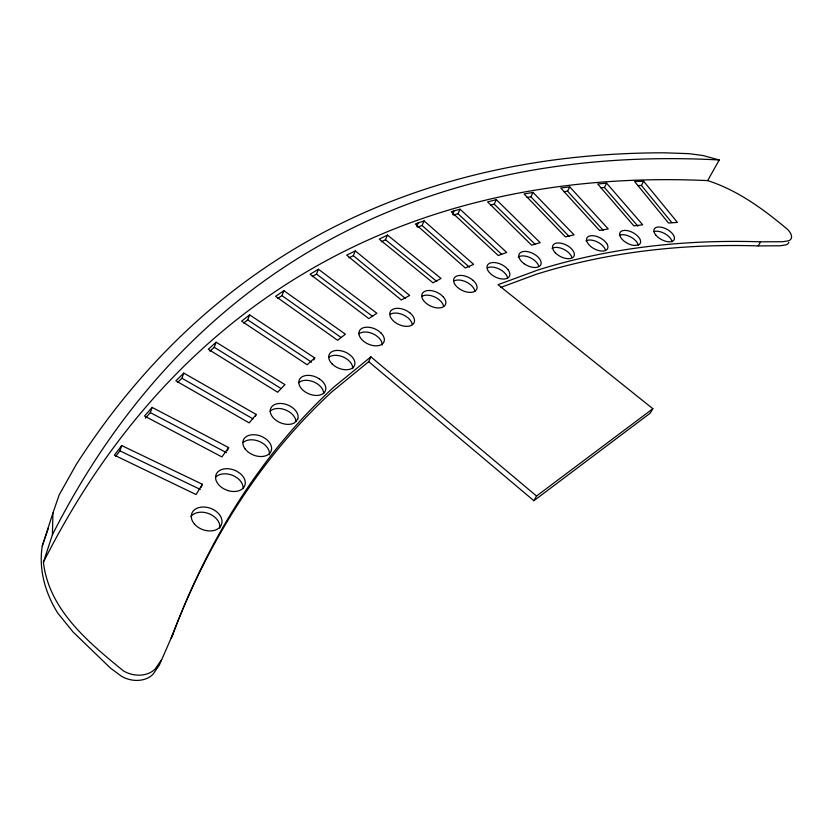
<?xml version="1.0" encoding="UTF-8"?>
<svg xmlns="http://www.w3.org/2000/svg" width="833" height="833" viewBox="0 0 833 833"><rect width="100%" height="100%" fill="white"/><g stroke="black" fill="none" stroke-linecap="round" stroke-linejoin="round"><path stroke-width="1.25" d="M43.42 562.213L52.417 534.744L52.927 513.045L59.164 494.906L76.24 464.512A2400.383 1228.342 57.8 0 1 353.827 217.382L355.066 216.809A2400.008 1228.206 57.8 0 1 664.599 152.814L688.849 153.657L702.875 155.5L719.243 159.967L707.654 180.605A2286.575 1193.689 58 0 0 352.682 247.193L351.474 247.776A2286.866 1193.783 58 0 0 43.41 562.213C48.908 609.985 88.746 642.555 123.544 670.981A24.449 19.138 17.7 0 0 155.167 668.951L161.55 659.746M707.654 180.605C737.788 190.299 763.622 209.312 787.591 229.429A15.171 7.403 30 0 1 788.466 240.82L782.645 241.716L760.612 241.809A1924.095 1006.222 56 0 0 538.097 269.944L498.04 284.709L652.853 408.732L536.535 496.031L370.883 356.836L333.981 386.97A1924.095 1006.222 56 0 0 173.389 632.903L159.405 664.984L153.033 674.189A24.376 19.149 17.6 0 1 121.483 676.261L110.414 668.076L72.919 631.82L57.654 612.942A142.839 106.353 19.5 0 1 42.285 545.907L52.927 513.045M42.285 545.907L48.533 527.695M115.61 456.432L119.89 450.84L121.712 445.572L202.357 484.265L201.138 487.357M145.358 418.208L150.304 412.616L152.158 407.41L228.606 447.592L227.378 450.653M177.523 382.545L181.906 378.234L183.781 373.101L256.2 414.449L255.377 416.469M209.885 351.224L214.227 347.288L216.122 342.217L284.959 384.638L277.628 392.228L208.302 349.287L216.122 342.217M243.705 323.027L247.713 319.872L249.64 314.884L314.739 357.951L313.906 359.918M277.785 298.443L281.939 295.621L283.886 290.707L345.414 334.21L337.584 340.27L275.588 296.329L283.886 290.707M312.302 276.598L316.457 274.067L318.425 269.236L376.86 313.25L368.832 318.602L310.115 274.265L318.425 269.236M173.389 632.903L171.244 638.13A1915.744 1005.275 56.1 0 1 331.826 391.885L368.707 361.668L370.883 356.836M349.006 257.793L353.307 255.669L355.306 250.91L409.669 295.455L401.287 300.005L346.705 255.148L355.306 250.91M381.347 241.799L385.46 239.769L387.48 235.083L441.032 278.451L433.014 282.804L379.254 239.133L387.48 235.083M416.656 226.378L418.197 222.921L424.112 220.912L473.633 264.353L465.293 267.966L415.375 224.015L418.197 222.921M417.333 227.138L422.06 225.514L424.112 220.912M452.548 214.258L454.1 210.853L460.066 209.208L506.714 252.461L498.238 255.512L451.257 211.769L454.1 210.853M453.214 215.06L457.983 213.737L460.066 209.208M490.481 205.105L494.208 204.137L496.322 199.681L540.211 242.674L531.621 245.183L487.628 201.909L496.322 199.681M527.05 197.473L530.881 196.796L533.026 192.413L574.072 234.864L565.388 236.864L524.082 193.964L533.026 192.413M563.702 191.673L567.554 191.205L569.73 186.884L608.257 228.94L599.479 230.46L560.744 187.966L569.73 186.884M600.593 187.789L604.414 187.446L606.622 183.198L642.722 224.816L633.871 225.878L597.698 183.968L606.622 183.198M637.547 185.561L641.431 185.457L643.659 181.261L677.437 222.401L668.514 223.015L634.611 181.5L643.659 181.261M368.707 361.668L533.891 500.727L536.535 496.031M652.853 408.732L650.188 413.189L533.891 500.727M500.643 287.479L535.817 274.432A1915.744 1005.275 56.1 0 1 758.155 245.902L760.612 241.809M202.357 484.265L196.067 494.542L114.36 455.172L121.712 445.572M228.606 447.592L221.922 456.921L144.505 416.042L152.158 407.41M256.2 414.449L249.171 422.893L175.878 380.827L183.781 373.101M314.739 357.951L307.148 364.76L241.622 321.174L249.64 314.884M758.155 245.902L780.177 245.777L785.988 244.86A15.15 7.414 30 0 0 788.872 242.309M119.89 450.84L200.326 489.429M150.304 412.616L226.566 452.704M181.906 378.234L253.013 418.853M214.227 347.288L280.669 388.261M247.713 319.872L311.573 362.157M281.939 295.621L341.197 337.573M316.457 274.067L372.695 316.488M385.46 239.769L436.856 281.471M353.307 255.669L405.525 298.526M422.06 225.514L469.51 267.237M457.983 213.737L501.653 254.336M494.208 204.137L535.234 244.433M530.881 196.796L569.137 236.478M567.554 191.205L603.352 230.397M604.414 187.446L637.901 226.17M641.431 185.457L671.815 222.578M190.986 516.45A15.785 11.36 20.1 0 1 209.125 513.742A15.785 11.36 20.1 0 1 219.766 528.08M215.518 477.319A15.338 10.735 20.8 0 1 234.552 476.268L237.811 478.392A15.338 10.735 20.8 0 1 243.132 488.752M243.017 442.646A14.9 10.163 21.5 0 1 259.948 441.709A14.9 10.163 21.5 0 1 269.392 454.735M270.007 411.387A14.505 9.642 22.1 0 1 285.563 409.94A14.505 9.642 22.1 0 1 295.996 421.717M298.766 382.68A14.119 9.153 22.7 0 1 314.093 382.066L317.29 383.805A14.119 9.153 22.7 0 1 323.693 393.634M328.837 357.232A13.765 8.715 23.3 0 1 343.904 357.326A13.765 8.715 23.3 0 1 352.744 368.675M358.877 333.804A13.422 8.299 23.9 0 1 376.412 335.751L378.932 337.865A13.422 8.299 23.9 0 1 382.201 344.977M390.458 314.156A13.109 7.934 24.5 0 1 405.088 315.801L407.816 317.685A13.109 7.934 24.5 0 1 412.283 324.526M422.248 296.184A12.807 7.591 25 0 1 439.116 299.693L441.292 301.817A12.807 7.591 25 0 1 443.583 306.336M454.412 280.742A12.537 7.268 25.6 0 1 468.406 283.137L470.926 285.011A12.537 7.268 25.6 0 1 474.841 291.498M487.586 267.737A12.276 6.976 26.1 0 1 503.673 271.954L505.652 274.015A12.276 6.976 26.1 0 1 507.609 278.264M518.178 257.116A12.047 6.716 26.6 0 1 535.754 261.479L537.493 263.551A12.047 6.716 26.6 0 1 538.566 265.644M552.04 248.349A11.829 6.466 27.1 0 1 563.181 249.046A11.829 6.466 27.1 0 1 571.844 257.335M585.922 240.966A11.62 6.237 27.6 0 1 602.78 245.818L604.394 247.807A11.62 6.237 27.6 0 1 605.362 249.796M619.523 235.27A11.443 6.029 28.1 0 1 634.173 239.279L636.11 241.174A11.443 6.029 28.1 0 1 638.213 245.058M653.895 231.647A11.277 5.841 28.5 0 1 664.807 233.625A11.277 5.841 28.5 0 1 672.054 241.768M719.243 159.967A2345.103 1202.852 57.5 0 0 362.782 223.098L361.574 223.671A2345.395 1202.956 57.5 0 0 52.406 534.744M297.714 419.238L294.205 423.029A14.536 9.621 22.1 0 1 271.652 415.646A14.536 9.621 22.1 0 1 282.741 403.63A14.536 9.621 22.1 0 1 297.714 419.238M638.536 244.912L634.236 245.475A11.464 6.018 28.1 0 1 623.771 240.893L621.824 238.977A11.464 6.018 28.1 0 1 622.699 230.658A11.464 6.018 28.1 0 1 636.495 235L638.442 236.895A11.464 6.018 28.1 0 1 638.536 244.912M227.93 490.575L224.202 489.033A15.369 10.725 20.8 0 1 216.924 472.998A15.369 10.725 20.8 0 1 236.645 471.166L239.904 473.29A15.369 10.725 20.8 0 1 243.934 487.19A15.369 10.725 20.8 0 1 227.93 490.575M319.403 378.869L316.207 377.13A14.151 9.142 22.7 0 0 299.984 378.671A14.151 9.142 22.7 0 0 305.19 391.926L308.429 393.686A14.151 9.142 22.7 0 0 324.651 392.124A14.151 9.142 22.7 0 0 319.403 378.869M409.992 312.948L407.254 311.063A13.141 7.924 24.5 0 0 391.614 310.053A13.141 7.924 24.5 0 0 394.248 321.673L397.008 323.589A13.141 7.924 24.5 0 0 412.668 324.599A13.141 7.924 24.5 0 0 409.992 312.948M473.134 280.409L470.614 278.534A12.568 7.258 25.6 0 0 455.609 276.65A12.568 7.258 25.6 0 0 457.473 287.343L460.024 289.249A12.568 7.258 25.6 0 0 475.049 291.134A12.568 7.258 25.6 0 0 473.134 280.409M524.186 263.769L521.895 261.854A12.068 6.695 26.6 0 1 522.197 251.764A12.068 6.695 26.6 0 1 538.014 257.012L539.753 259.073A12.068 6.695 26.6 0 1 537.764 267.143A12.068 6.695 26.6 0 1 524.186 263.769M381.087 333.065L378.567 330.951A13.443 8.288 23.9 0 0 359.013 332.075A13.443 8.288 23.9 0 0 375.391 345.83A13.443 8.288 23.9 0 0 381.087 333.065M443.489 297.152L441.303 295.028A12.839 7.57 25 0 0 425.434 291.04A12.839 7.57 25 0 0 424.07 301.223L426.257 303.368A12.839 7.57 25 0 0 442.177 307.387A12.839 7.57 25 0 0 443.489 297.152M507.891 269.486L505.902 267.424A12.308 6.966 26.1 0 0 490.814 262.832A12.308 6.966 26.1 0 0 488.909 272.006L490.897 274.088A12.308 6.966 26.1 0 0 506.048 278.711A12.308 6.966 26.1 0 0 507.891 269.486M606.705 243.465L605.081 241.476A11.641 6.227 27.6 0 0 591.055 235.708A11.641 6.227 27.6 0 0 587.744 243.215L589.358 245.225A11.641 6.227 27.6 0 0 603.436 251.035A11.641 6.227 27.6 0 0 606.705 243.465M555.319 252.805A11.849 6.456 27.1 0 0 573.854 256.449A11.849 6.456 27.1 0 0 561.119 243.226A11.849 6.456 27.1 0 0 555.319 252.805M245.194 449.029A14.942 10.152 21.5 0 0 270.079 452.902A14.942 10.152 21.5 0 0 256.397 434.941A14.942 10.152 21.5 0 0 245.194 449.029M194.537 524.165A15.827 11.35 20.2 0 0 220.891 525.727A15.827 11.35 20.2 0 0 204.47 507.037A15.827 11.35 20.2 0 0 194.537 524.165M331.982 363.782A13.797 8.705 23.3 0 0 354.254 365.989A13.797 8.705 23.3 0 0 339.166 350.495A13.797 8.705 23.3 0 0 331.982 363.782M655.821 235.073A11.298 5.831 28.5 0 0 673.574 240.498A11.298 5.831 28.5 0 0 663.11 227.669A11.298 5.831 28.5 0 0 655.821 235.073"/></g></svg>
